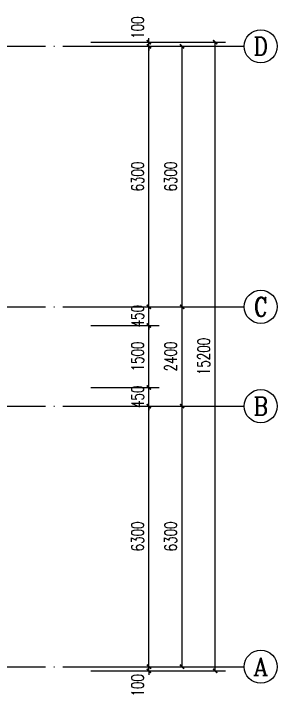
# Model space of a CAD drawing. Extents: x 5904849 to 6011887, y -826029 to -177002.
# Drawn here: x 5946348 to 5952714, y -482089 to -465513 of the extents above; entities that cross this region are included whole.
import ezdxf
from ezdxf.enums import TextEntityAlignment as Align

# ---------------------------------------------------------------- set-up
doc = ezdxf.new("R2010")
doc.units = 0
doc.header["$LTSCALE"] = 1000
doc.header["$MEASUREMENT"] = 0
doc.linetypes.add('DOTE', pattern=[2.42, 2, -0.2, 0.02, -0.2])
doc.layers.get('0').update_dxf_attribs({"linetype": 'CONTINUOUS'})
doc.layers.get('Defpoints').update_dxf_attribs({"linetype": 'CONTINUOUS'})
for name, color, linetype in [('AXIS', 3, 'CONTINUOUS'), ('AXIS_TEXT', 7, 'CONTINUOUS'), ('DOTE', 252, 'CONTINUOUS'), ('PUB_DIM', 3, 'CONTINUOUS')]:
    doc.layers.add(name, color=color, linetype=linetype)
doc.styles.add('_TCH_AXIS', font='COMPLEX', dxfattribs={"bigfont": 'GBCBIG'})
doc.styles.add('_TCH_DIM_T3', font='SIMPLEX', dxfattribs={"width": 0.705882, "bigfont": 'GBCBIG'})
doc.styles.add('COMPLEX', font='COMPLEX')
doc.dimstyles.new('_TCH_ARCH&&100', dxfattribs={"dimtxt": 297.5, "dimasz": 100, "dimexe": 250, "dimexo": 300, "dimgap": 126.25, "dimtad": 1, "dimdec": 0, "dimzin": 0, "dimdsep": 46, "dimtxsty": '_TCH_DIM_T3', "dimblk": 'ARCHTICK', "dimcen": 0.09, "dimclrt": 7, "dimazin": 2, "dimtfac": 1, "dimtdec": 0, "dimtix": 1, "dimtmove": 2, "dimatfit": 3, "dimfxl": 0, "dimtolj": 1, "dimtzin": 0, "dimarcsym": 0})

# ---------------------------------------------------------------- blocks, each defined once
blk = doc.blocks.new('_ArchTick')
at = {"color": 0, "linetype": 'ByBlock', "const_width": 0.4}
blk.add_lwpolyline([(-0.5, -0.5), (0.5, 0.5)], dxfattribs=at)
blk = doc.blocks.new('*D1096')
at = {"layer": 'Defpoints', "color": 0}
for p in [(5947914, -466201), (5949614, -466201), (5947914, -466301)]:
    blk.add_point(p, dxfattribs=at)
at = {"layer": 'PUB_DIM', "color": 0, "lineweight": -2}
for p, q in [((5949614, -466201), (5949614, -466101)), ((5948214, -466201), (5949864, -466201)), ((5949614, -466301), (5949614, -466201)), ((5948214, -466301), (5949864, -466301)), ((5949614, -466301), (5949614, -466401))]:
    blk.add_line(p, q, dxfattribs=at)
at = {"layer": 'PUB_DIM', "color": 0, "lineweight": -2, "xscale": 100, "yscale": 100, "zscale": 100}
for p, rotation in [((5949614, -466201), 270), ((5949614, -466301), 90)]:
    blk.add_blockref('_ArchTick', p, dxfattribs=dict(at, rotation=rotation))
at = {"layer": 'PUB_DIM', "color": 7, "insert": (5949339, -465851), "char_height": 297.5, "attachment_point": 5, "rotation": 90, "style": '_TCH_DIM_T3'}
blk.add_mtext('\\A1;100', dxfattribs=at)
blk = doc.blocks.new('*D1097')
at = {"layer": 'Defpoints', "color": 0}
for p in [(5947914, -466301), (5949614, -466301), (5947914, -472601)]:
    blk.add_point(p, dxfattribs=at)
at = {"layer": 'PUB_DIM', "color": 0, "lineweight": -2}
for p, q in [((5948214, -466301), (5949864, -466301)), ((5949614, -472601), (5949614, -466301)), ((5948214, -472601), (5949864, -472601))]:
    blk.add_line(p, q, dxfattribs=at)
at = {"layer": 'PUB_DIM', "color": 0, "lineweight": -2, "xscale": 100, "yscale": 100, "zscale": 100}
for p, rotation in [((5949614, -466301), 90), ((5949614, -472601), 270)]:
    blk.add_blockref('_ArchTick', p, dxfattribs=dict(at, rotation=rotation))
at = {"layer": 'PUB_DIM', "color": 7, "insert": (5949339, -469451), "char_height": 297.5, "attachment_point": 5, "rotation": 90, "style": '_TCH_DIM_T3'}
blk.add_mtext('\\A1;6300', dxfattribs=at)
blk = doc.blocks.new('*D1098')
at = {"layer": 'Defpoints', "color": 0}
for p in [(5947914, -472601), (5949614, -472601), (5947914, -473051)]:
    blk.add_point(p, dxfattribs=at)
at = {"layer": 'PUB_DIM', "color": 0, "lineweight": -2}
for p, q in [((5949614, -472601), (5949614, -472501)), ((5948214, -472601), (5949864, -472601)), ((5949614, -473051), (5949614, -472601)), ((5948214, -473051), (5949864, -473051)), ((5949614, -473051), (5949614, -473151))]:
    blk.add_line(p, q, dxfattribs=at)
at = {"layer": 'PUB_DIM', "color": 0, "lineweight": -2, "xscale": 100, "yscale": 100, "zscale": 100}
for p, rotation in [((5949614, -472601), 270), ((5949614, -473051), 90)]:
    blk.add_blockref('_ArchTick', p, dxfattribs=dict(at, rotation=rotation))
at = {"layer": 'PUB_DIM', "color": 7, "insert": (5949339, -472826), "char_height": 297.5, "attachment_point": 5, "rotation": 90, "style": '_TCH_DIM_T3'}
blk.add_mtext('\\A1;450', dxfattribs=at)
blk = doc.blocks.new('*D1099')
at = {"layer": 'Defpoints', "color": 0}
for p in [(5947914, -473051), (5949614, -473051), (5947914, -474551)]:
    blk.add_point(p, dxfattribs=at)
at = {"layer": 'PUB_DIM', "color": 0, "lineweight": -2}
for p, q in [((5948214, -473051), (5949864, -473051)), ((5949614, -474551), (5949614, -473051)), ((5948214, -474551), (5949864, -474551))]:
    blk.add_line(p, q, dxfattribs=at)
at = {"layer": 'PUB_DIM', "color": 0, "lineweight": -2, "xscale": 100, "yscale": 100, "zscale": 100}
for p, rotation in [((5949614, -473051), 90), ((5949614, -474551), 270)]:
    blk.add_blockref('_ArchTick', p, dxfattribs=dict(at, rotation=rotation))
at = {"layer": 'PUB_DIM', "color": 7, "insert": (5949339, -473801), "char_height": 297.5, "attachment_point": 5, "rotation": 90, "style": '_TCH_DIM_T3'}
blk.add_mtext('\\A1;1500', dxfattribs=at)
blk = doc.blocks.new('*D1100')
at = {"layer": 'Defpoints', "color": 0}
for p in [(5947914, -474551), (5949614, -474551), (5947914, -475001)]:
    blk.add_point(p, dxfattribs=at)
at = {"layer": 'PUB_DIM', "color": 0, "lineweight": -2}
for p, q in [((5948214, -474551), (5949864, -474551)), ((5949614, -474551), (5949614, -474451)), ((5949614, -475001), (5949614, -474551)), ((5948214, -475001), (5949864, -475001)), ((5949614, -475001), (5949614, -475101))]:
    blk.add_line(p, q, dxfattribs=at)
at = {"layer": 'PUB_DIM', "color": 0, "lineweight": -2, "xscale": 100, "yscale": 100, "zscale": 100}
for p, rotation in [((5949614, -474551), 270), ((5949614, -475001), 90)]:
    blk.add_blockref('_ArchTick', p, dxfattribs=dict(at, rotation=rotation))
at = {"layer": 'PUB_DIM', "color": 7, "insert": (5949339, -474776), "char_height": 297.5, "attachment_point": 5, "rotation": 90, "style": '_TCH_DIM_T3'}
blk.add_mtext('\\A1;450', dxfattribs=at)
blk = doc.blocks.new('*D1101')
at = {"layer": 'Defpoints', "color": 0}
for p in [(5947914, -475001), (5949614, -475001), (5947914, -481301)]:
    blk.add_point(p, dxfattribs=at)
at = {"layer": 'PUB_DIM', "color": 0, "lineweight": -2}
for p, q in [((5948214, -475001), (5949864, -475001)), ((5949614, -481301), (5949614, -475001)), ((5948214, -481301), (5949864, -481301))]:
    blk.add_line(p, q, dxfattribs=at)
at = {"layer": 'PUB_DIM', "color": 0, "lineweight": -2, "xscale": 100, "yscale": 100, "zscale": 100}
for p, rotation in [((5949614, -475001), 90), ((5949614, -481301), 270)]:
    blk.add_blockref('_ArchTick', p, dxfattribs=dict(at, rotation=rotation))
at = {"layer": 'PUB_DIM', "color": 7, "insert": (5949339, -478151), "char_height": 297.5, "attachment_point": 5, "rotation": 90, "style": '_TCH_DIM_T3'}
blk.add_mtext('\\A1;6300', dxfattribs=at)
blk = doc.blocks.new('*D1102')
at = {"layer": 'Defpoints', "color": 0}
for p in [(5947914, -481301), (5949614, -481301), (5947914, -481401)]:
    blk.add_point(p, dxfattribs=at)
at = {"layer": 'PUB_DIM', "color": 0, "lineweight": -2}
for p, q in [((5948214, -481301), (5949864, -481301)), ((5949614, -481301), (5949614, -481201)), ((5949614, -481401), (5949614, -481301)), ((5948214, -481401), (5949864, -481401)), ((5949614, -481401), (5949614, -481501))]:
    blk.add_line(p, q, dxfattribs=at)
at = {"layer": 'PUB_DIM', "color": 0, "lineweight": -2, "xscale": 100, "yscale": 100, "zscale": 100}
for p, rotation in [((5949614, -481301), 270), ((5949614, -481401), 90)]:
    blk.add_blockref('_ArchTick', p, dxfattribs=dict(at, rotation=rotation))
at = {"layer": 'PUB_DIM', "color": 7, "insert": (5949339, -481751), "char_height": 297.5, "attachment_point": 5, "rotation": 90, "style": '_TCH_DIM_T3'}
blk.add_mtext('\\A1;100', dxfattribs=at)
blk = doc.blocks.new('*D1301')
at = {"layer": 'AXIS', "color": 0, "lineweight": -2}
for p, q in [((5948214, -475001), (5950664, -475001)), ((5950414, -481301), (5950414, -475001)), ((5948214, -481301), (5950664, -481301))]:
    blk.add_line(p, q, dxfattribs=at)
at = {"layer": 'Defpoints', "color": 0}
for p in [(5947914, -475001), (5950414, -475001), (5947914, -481301)]:
    blk.add_point(p, dxfattribs=at)
at = {"layer": 'AXIS', "color": 0, "lineweight": -2, "xscale": 100, "yscale": 100, "zscale": 100}
for p, rotation in [((5950414, -475001), 90), ((5950414, -481301), 270)]:
    blk.add_blockref('_ArchTick', p, dxfattribs=dict(at, rotation=rotation))
at = {"layer": 'AXIS', "color": 7, "insert": (5950139, -478151), "char_height": 297.5, "attachment_point": 5, "rotation": 90, "style": '_TCH_DIM_T3'}
blk.add_mtext('\\A1;6300', dxfattribs=at)
blk = doc.blocks.new('*D1302')
at = {"layer": 'AXIS', "color": 0, "lineweight": -2}
for p, q in [((5948214, -472601), (5950664, -472601)), ((5950414, -475001), (5950414, -472601)), ((5948214, -475001), (5950664, -475001))]:
    blk.add_line(p, q, dxfattribs=at)
at = {"layer": 'Defpoints', "color": 0}
for p in [(5947914, -472601), (5950414, -472601), (5947914, -475001)]:
    blk.add_point(p, dxfattribs=at)
at = {"layer": 'AXIS', "color": 0, "lineweight": -2, "xscale": 100, "yscale": 100, "zscale": 100}
for p, rotation in [((5950414, -472601), 90), ((5950414, -475001), 270)]:
    blk.add_blockref('_ArchTick', p, dxfattribs=dict(at, rotation=rotation))
at = {"layer": 'AXIS', "color": 7, "insert": (5950139, -473801), "char_height": 297.5, "attachment_point": 5, "rotation": 90, "style": '_TCH_DIM_T3'}
blk.add_mtext('\\A1;2400', dxfattribs=at)
blk = doc.blocks.new('*D1303')
at = {"layer": 'AXIS', "color": 0, "lineweight": -2}
for p, q in [((5948214, -466301), (5950664, -466301)), ((5950414, -472601), (5950414, -466301)), ((5948214, -472601), (5950664, -472601))]:
    blk.add_line(p, q, dxfattribs=at)
at = {"layer": 'Defpoints', "color": 0}
for p in [(5947914, -466301), (5950414, -466301), (5947914, -472601)]:
    blk.add_point(p, dxfattribs=at)
at = {"layer": 'AXIS', "color": 0, "lineweight": -2, "xscale": 100, "yscale": 100, "zscale": 100}
for p, rotation in [((5950414, -466301), 90), ((5950414, -472601), 270)]:
    blk.add_blockref('_ArchTick', p, dxfattribs=dict(at, rotation=rotation))
at = {"layer": 'AXIS', "color": 7, "insert": (5950139, -469451), "char_height": 297.5, "attachment_point": 5, "rotation": 90, "style": '_TCH_DIM_T3'}
blk.add_mtext('\\A1;6300', dxfattribs=at)
blk = doc.blocks.new('*D1304')
at = {"layer": 'AXIS', "color": 0, "lineweight": -2}
for p, q in [((5948214, -466201), (5951464, -466201)), ((5951214, -481401), (5951214, -466201)), ((5948214, -481401), (5951464, -481401))]:
    blk.add_line(p, q, dxfattribs=at)
at = {"layer": 'Defpoints', "color": 0}
for p in [(5947914, -466201), (5951214, -466201), (5947914, -481401)]:
    blk.add_point(p, dxfattribs=at)
at = {"layer": 'AXIS', "color": 0, "lineweight": -2, "xscale": 100, "yscale": 100, "zscale": 100}
for p, rotation in [((5951214, -466201), 90), ((5951214, -481401), 270)]:
    blk.add_blockref('_ArchTick', p, dxfattribs=dict(at, rotation=rotation))
at = {"layer": 'AXIS', "color": 7, "insert": (5950939, -473801), "char_height": 297.5, "attachment_point": 5, "rotation": 90, "style": '_TCH_DIM_T3'}
blk.add_mtext('\\A1;15200', dxfattribs=at)
blk = doc.blocks.new('_AXISO')
blk.add_circle((0, 0), 0.5)
at = {"layer": 'AXIS_TEXT', "style": 'COMPLEX', "width": 1.041667}
blk.add_attdef('A', text='', height=0.56, dxfattribs=at).set_placement((-0.25, -0.28), (0.25, -0.28), align=Align.FIT)

msp = doc.modelspace()

# ---------------------------------------------------------------- linework, layer by layer
at = {"layer": 'AXIS', "color": 0}
for p, q in [((5947914.3, -466301.4), (5951914.3, -466301.4)), ((5947914.3, -472601.4), (5951914.3, -472601.4)), ((5947914.3, -475001.4), (5951914.3, -475001.4)), ((5947914.3, -481301.4), (5951914.3, -481301.4))]:
    msp.add_line(p, q, dxfattribs=at)
at = {"layer": 'DOTE', "linetype": 'DOTE'}
for p, q in [((5920914.3, -466301.4), (5947914.3, -466301.4)), ((5920914.3, -472601.4), (5947914.3, -472601.4)), ((5920914.3, -475001.4), (5947914.3, -475001.4)), ((5920914.3, -481301.4), (5947914.3, -481301.4))]:
    msp.add_line(p, q, dxfattribs=at)

# ---------------------------------------------------------------- block references
at = {"layer": 'AXIS', "color": 0}
ref = msp.add_blockref('_AXISO', (5952314.3, -466301.4), dxfattribs=dict(at, xscale=800, yscale=800, zscale=800))
ref.add_attrib('A', 'D', dxfattribs={"layer": 'AXIS_TEXT', "color": 0, "height": 435.3, "style": '_TCH_AXIS'}).set_placement((5952138.1, -466519), (5952490.5, -466519), align=Align.FIT)
ref = msp.add_blockref('_AXISO', (5952314.3, -472601.4), dxfattribs=dict(at, xscale=800, yscale=800, zscale=800))
ref.add_attrib('A', 'C', dxfattribs={"layer": 'AXIS_TEXT', "color": 0, "height": 455.7, "style": '_TCH_AXIS'}).set_placement((5952151.6, -472829.2), (5952477, -472829.2), align=Align.FIT)
ref = msp.add_blockref('_AXISO', (5952314.3, -475001.4), dxfattribs=dict(at, xscale=800, yscale=800, zscale=800))
ref.add_attrib('A', 'B', dxfattribs={"layer": 'AXIS_TEXT', "color": 0, "height": 435.3, "style": '_TCH_AXIS'}).set_placement((5952138.1, -475219), (5952490.5, -475219), align=Align.FIT)
ref = msp.add_blockref('_AXISO', (5952314.3, -481301.4), dxfattribs=dict(at, xscale=800, yscale=800, zscale=800))
ref.add_attrib('A', 'A', dxfattribs={"layer": 'AXIS_TEXT', "color": 0, "height": 425.2, "style": '_TCH_AXIS'}).set_placement((5952132.1, -481514), (5952496.5, -481514), align=Align.FIT)

# ---------------------------------------------------------------- dimensions: what is measured, and where the dimension line sits
for p1, p2, distance, picture, middle in [((5947914.3, -481401.4), (5947914.3, -466201.4), -3300, '*D1304', (5950939.3, -473801.4)), ((5947914.3, -472601.4), (5947914.3, -466301.4), -2500, '*D1303', (5950139.3, -469451.4)), ((5947914.3, -475001.4), (5947914.3, -472601.4), -2500, '*D1302', (5950139.3, -473801.4)), ((5947914.3, -481301.4), (5947914.3, -475001.4), -2500, '*D1301', (5950139.3, -478151.4))]:
    dim = msp.add_aligned_dim(p1=p1, p2=p2, distance=distance, dimstyle='_TCH_ARCH&&100', dxfattribs=at)
    dim.commit()
    dim.dimension.update_dxf_attribs({"geometry": picture, "text_midpoint": middle})
at = {"layer": 'PUB_DIM', "color": 0}
for base, p1, p2, picture, middle in [((5949614.3, -466201.4), (5947914.3, -466301.4), (5947914.3, -466201.4), '*D1096', (5949339.3, -465851.4)), ((5949614.3, -481301.4), (5947914.3, -481401.4), (5947914.3, -481301.4), '*D1102', (5949339.3, -481751.4))]:
    dim = msp.add_linear_dim(base=base, p1=p1, p2=p2, angle=90, dimstyle='_TCH_ARCH&&100', dxfattribs=at)
    dim.commit()
    dim.dimension.update_dxf_attribs({"geometry": picture, "text_midpoint": middle, "dimtype": 129})
for p1, p2, picture, middle in [((5947914.3, -472601.4), (5947914.3, -466301.4), '*D1097', (5949339.3, -469451.4)), ((5947914.3, -473051.4), (5947914.3, -472601.4), '*D1098', (5949339.3, -472826.4)), ((5947914.3, -474551.4), (5947914.3, -473051.4), '*D1099', (5949339.3, -473801.4)), ((5947914.3, -475001.4), (5947914.3, -474551.4), '*D1100', (5949339.3, -474776.4)), ((5947914.3, -481301.4), (5947914.3, -475001.4), '*D1101', (5949339.3, -478151.4))]:
    dim = msp.add_aligned_dim(p1=p1, p2=p2, distance=-1700, dimstyle='_TCH_ARCH&&100', dxfattribs=at)
    dim.commit()
    dim.dimension.update_dxf_attribs({"geometry": picture, "text_midpoint": middle})

doc.saveas('drawing.dxf')
